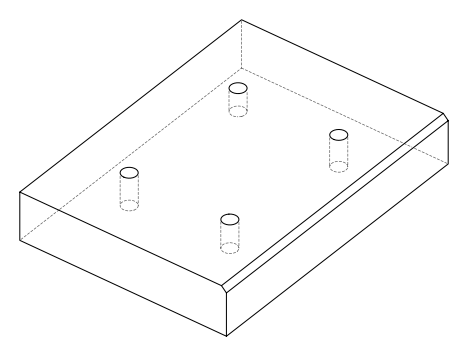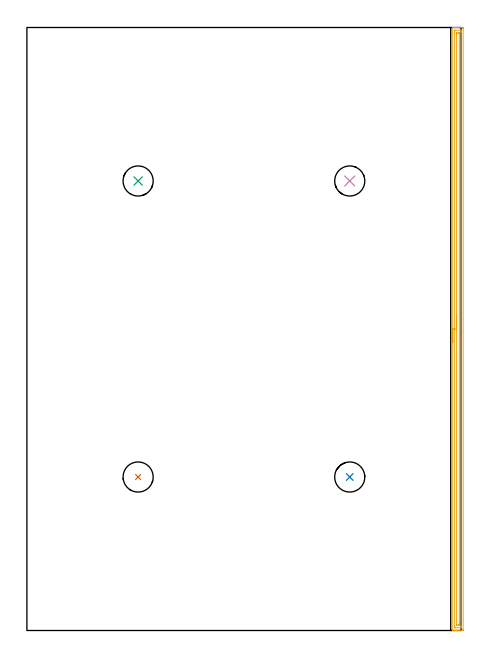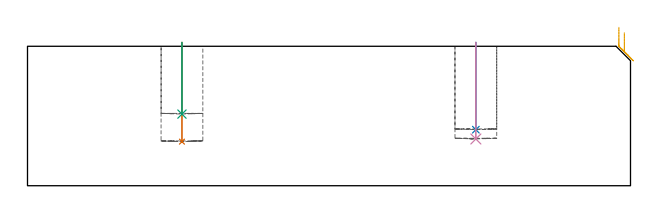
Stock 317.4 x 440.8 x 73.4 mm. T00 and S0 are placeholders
(PLAN: 5 operations, 1 tool changes, 11.5 min)
(1 INDEXABLE_INSERT_DRILL_BLIND_HOLE_FROM_SOLID | STEP1POCKET | NXT0302_015 | 0.21 min | 18958 mm3)
(2 INDEXABLE_INSERT_DRILL_BLIND_HOLE_FROM_SOLID_1 | STEP1POCKET_1 | NXT0302_015 | 0.19 min | 16566 mm3)
(3 INDEXABLE_INSERT_DRILL_BLIND_HOLE_FROM_SOLID_2 | STEP1POCKET_2 | NXT0302_015 | 0.15 min | 13453 mm3)
(4 INDEXABLE_INSERT_DRILL_BLIND_HOLE_FROM_SOLID_3 | STEP1POCKET_3 | NXT0302_015 | 0.2 min | 18427 mm3)
(5 AREA_MILL | FG_CHAMFER_SURFACE | UGT0205_001 | 10.79 min | 12731 mm3)
(TOOL NXT0302_015 | Index. Insert Drill 22mm [880-D2200L25-03] | D22 PA176 FL66 Z2)
(TOOL UGT0205_001 | Chamfer Mill 20 x 3 x 45 deg. | D20 FL50 Z2)
(OP 1 INDEXABLE_INSERT_DRILL_BLIND_HOLE_FROM_SOLID)
G17 G21 G94 G90
T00 M6
G54
G17 G0 G90 X81.3 Y112.2 S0 M3
G43 Z83.4 H1
G94 G81 G98 Z23.2 F250. R75.4
G80
M5
M2
(OP 2 INDEXABLE_INSERT_DRILL_BLIND_HOLE_FROM_SOLID_1)
G17 G21 G94 G90
T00 M6
G54
G17 G0 G90 X236. Y112.2 S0 M3
G43 Z83.4 H1
G94 G81 G98 Z29.5 F250. R75.4
G80
M5
M2
(OP 3 INDEXABLE_INSERT_DRILL_BLIND_HOLE_FROM_SOLID_2)
G17 G21 G94 G90
T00 M6
G54
G17 G0 G90 X81.3 Y328.6 S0 M3
G43 Z83.4 H1
G94 G81 G98 Z37.7 F250. R75.4
G80
M5
M2
(OP 4 INDEXABLE_INSERT_DRILL_BLIND_HOLE_FROM_SOLID_3)
G17 G21 G94 G90
T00 M6
G54
G17 G0 G90 X236. Y328.6 S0 M3
G43 Z83.4 H1
G94 G81 G98 Z24.6 F250. R75.4
G80
M5
M2
(OP 5 AREA_MILL)
G17 G21 G94 G90
T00 M6
G54
G17 G0 G90 X311.3 Y210.4 S1061 M3
G43 Z83.4 H0
G94 G1 Y210.438 Z82.528 F250.
Y210.552 Z81.663
Y210.741 Z80.812
Y211.003 Z79.98
Y211.337 Z79.174
Y211.74 Z78.4
Y212.209 Z77.664
Y212.74 Z76.972
Y213.329 Z76.329
Y213.972 Z75.74
Y214.664 Z75.208
Y215.4 Z74.74
Y216.174 Z74.337
Y216.98 Z74.003
Y217.812 Z73.741
Y218.664 Z73.552
Y219.528 Z73.438
Y220.4 Z73.4
Y440.628
X311.303 Y440.79 Z73.388
X311.42 Y440.798 Z73.273
X311.542 Y440.8 Z73.158
X311.813 Z72.887
X312.485 Z72.209
X313.693 Z71.004
X314.228 Z70.466
X318.319 Z66.378
X318.586 Y440.797 Z66.111
X318.894 Y440.79 Z65.804
X318.898 Y440.5 Z65.801
X318.9 Y440.181 Z65.8
Y439.86
Y0.619
X318.898 Y0.3
X318.894 Y0.01 Z65.804
X318.586 Y0. Z66.111
X314.228 Z70.466
X313.693 Z71.004
X313.357 Z71.339
X312.821 Z71.875
X312.485 Z72.209
X311.542 Z73.158
X311.421 Z73.271
X311.368 Y0.002 Z73.324
X311.303 Y0.01 Z73.388
X311.3 Y0.172 Z73.4
Y220.4
X312.714 Z71.986
Y437.501
X312.715 Y438.158 Z71.985
X312.717 Y438.394 Z71.983
X312.721 Y438.723 Z71.979
X312.729 Y438.79 Z71.971
X312.829 Y438.795 Z71.871
X312.962 Y438.799 Z71.738
X316.843 Y438.8 Z67.857
X317.321 Y438.798 Z67.379
X317.448 Y438.793 Z67.252
X317.473 Y438.791 Z67.227
X317.479 Y438.747 Z67.221
X317.483 Y438.632 Z67.217
X317.485 Y438.394 Z67.215
X317.486 Y437.736 Z67.214
Y437.501
Y3.299
X317.485 Y2.642 Z67.215
X317.483 Y2.406 Z67.217
X317.479 Y2.078 Z67.221
X317.471 Y2.01 Z67.229
X317.371 Y2.005 Z67.329
X317.238 Y2.001 Z67.462
X313.357 Y2. Z71.343
X312.879 Y2.002 Z71.821
X312.752 Y2.007 Z71.948
X312.727 Y2.009 Z71.973
X312.721 Y2.053 Z71.979
X312.718 Y2.168 Z71.982
X312.716 Y2.406 Z71.984
X312.714 Y3.064 Z71.986
Y3.299
Y220.4
X314.128 Z70.572
X314.129 Y435.816 Z70.571
X314.132 Y436.607 Z70.568
X314.135 Y436.704 Z70.565
X314.141 Y436.79 Z70.559
X314.228 Y436.792 Z70.472
X314.913 Y436.799 Z69.787
X315.972 Z68.728
X316.034 Y436.797 Z68.666
X316.056 Y436.794 Z68.644
X316.064 Y436.791 Z68.636
X316.066 Y436.777 Z68.634
X316.069 Y436.71 Z68.631
X316.071 Y436.607 Z68.629
X316.072 Y436.505
X316.071 Y4.984
X316.068 Y4.193 Z68.632
X316.065 Y4.096 Z68.635
X316.059 Y4.01 Z68.641
X315.972 Y4.008 Z68.728
X315.287 Y4.001 Z69.413
X314.228 Z70.472
X314.166 Y4.003 Z70.534
X314.144 Y4.006 Z70.556
X314.136 Y4.009 Z70.564
X314.134 Y4.023 Z70.566
X314.131 Y4.09 Z70.569
X314.129 Y4.193 Z70.571
Y4.295
X314.128 Y220.4 Z70.572
Y221.272 Z70.61
Y222.137 Z70.723
Y222.988 Z70.912
Y223.82 Z71.175
Y224.626 Z71.508
Y225.4 Z71.911
Y226.136 Z72.38
Y226.828 Z72.911
Y227.471 Z73.5
Y228.06 Z74.144
Y228.592 Z74.836
Y229.06 Z75.572
Y229.463 Z76.345
Y229.797 Z77.151
Y230.059 Z77.983
Y230.248 Z78.835
Y230.362 Z79.7
Y230.4 Z80.572
G0 Z83.4
M5
M2
